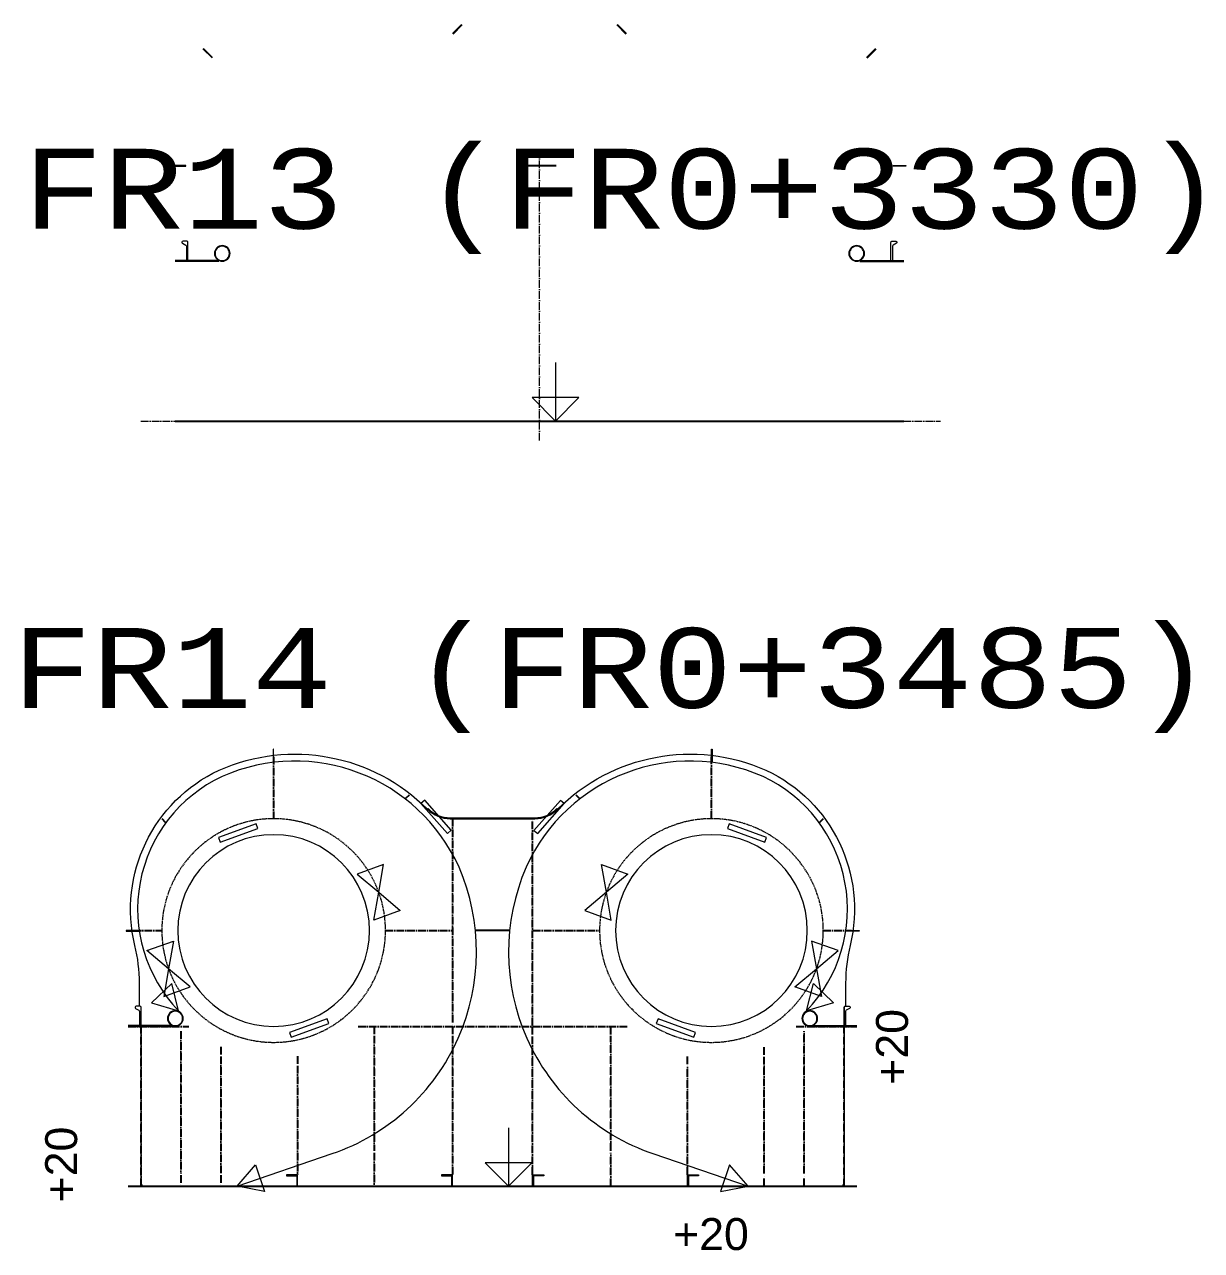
# Model space of a CAD drawing. Header units: inches. Extents: x -13175 to 44880, y -10439 to 22675.
# Drawn here: x 11385 to 15068, y -6380 to -2543 of the extents above; entities that cross this region are included whole.
import ezdxf

# ---------------------------------------------------------------- set-up
doc = ezdxf.new("R2010")
doc.units = ezdxf.units.IN
doc.header["$MEASUREMENT"] = 0
doc.linetypes.add('Dashed_dotted', pattern=[34, 24, -5, 0, -5])
doc.linetypes.add('Short_dashed', pattern=[5, 3.75, -1.25])
doc.layers.get('0').update_dxf_attribs({"linetype": 'CONTINUOUS'})
doc.styles.add('Style_ARIAL', font='ARIAL')
doc.styles.add('Style_Courier_New', font='Courier New')

msp = doc.modelspace()

# ---------------------------------------------------------------- linework, layer by layer
at = {"color": 3, "lineweight": 0}
for p, q in [((12753.09087, -2542.78436), (12724.79192, -2571.08407)), ((12754.50536, -2544.19809), (12726.20488, -2572.49856)), ((13239.07872, -2544.19809), (13267.3792, -2572.49856)), ((13240.49321, -2542.78436), (13268.79369, -2571.08407)), ((11972.07585, -2647.19873), (11943.77538, -2618.89825)), ((11973.49034, -2645.78424), (11945.18987, -2617.48452)), ((14020.09374, -2645.78424), (14048.39421, -2617.48452)), ((14022.21624, -2647.90521), (14050.51519, -2619.60549)), ((13048.79247, -2984.0838), (12944.79161, -2984.0838)), ((13048.79247, -2986.08422), (12944.79161, -2986.08422)), ((11993.79216, -3281.08392), (11856.79265, -3281.08392)), ((11993.79216, -3284.0838), (11856.79265, -3284.0838)), ((13999.79192, -3281.08392), (14136.79143, -3281.08392)), ((13999.79192, -3284.0838), (14136.79143, -3284.0838)), ((14136.79143, -3784.0838), (11856.79265, -3784.0838)), ((14136.79143, -3786.08346), (11856.79265, -3786.08346)), ((11846.96599, -5675.55871), (11709.96648, -5675.55871)), ((11846.96599, -5678.55859), (11709.96648, -5678.55859)), ((13852.96575, -5675.55871), (13989.96526, -5675.55871)), ((13852.96575, -5678.55859), (13989.96526, -5678.55859)), ((13989.96678, -6178.55859), (11709.96648, -6178.55859)), ((13989.96678, -6180.55902), (11709.96648, -6180.55902)), ((13949.96587, -6178.55859), (11749.96587, -6178.55859))]:
    msp.add_line(p, q, dxfattribs=at)
at = {"color": 1, "linetype": 'Dashed_dotted', "lineweight": 0}
for p, q in [((12996.79204, -3844.55819), (12996.79204, -2931.77209)), ((11749.28991, -3784.0838), (14252.17992, -3784.0838))]:
    msp.add_line(p, q, dxfattribs=at)
at = {"color": 6, "lineweight": 0}
for p, q in [((13046.79204, -3601.10955), (13046.79204, -3784.0838)), ((13046.79204, -3784.0838), (12973.8947, -3710.69818)), ((13120.17766, -3710.69818), (12973.8947, -3710.69818)), ((13120.17766, -3710.69818), (13046.79204, -3784.0838)), ((12109.89782, -5044.43612), (11992.43261, -5087.17828)), ((11997.77471, -5101.86181), (12115.23992, -5059.11965)), ((12115.23992, -5059.11965), (12109.89782, -5044.43612)), ((13590.03545, -5044.43536), (13584.69335, -5059.11889)), ((13584.69335, -5059.11889), (13702.15856, -5101.86105)), ((13707.50066, -5087.17828), (13590.03545, -5044.43536)), ((11992.43261, -5087.17828), (11997.77471, -5101.86181)), ((13702.15856, -5101.86105), (13707.50066, -5087.17828)), ((12509.14098, -5172.09115), (12426.38799, -5202.2059)), ((12493.86388, -5258.86788), (12509.14098, -5172.09115)), ((13206.06786, -5258.86941), (13190.79076, -5172.09268)), ((13190.79076, -5172.09268), (13273.54375, -5202.20742)), ((12426.38799, -5202.2059), (12493.86388, -5258.86788)), ((13273.54375, -5202.20742), (13206.06786, -5258.86941)), ((12478.58678, -5345.64538), (12493.86388, -5258.86865)), ((12493.86388, -5258.86865), (12561.3413, -5315.53064)), ((13206.06786, -5258.86865), (13138.59044, -5315.53064)), ((13221.34496, -5345.64538), (13206.06786, -5258.86865)), ((12561.3413, -5315.53064), (12478.58678, -5345.64538)), ((13138.59044, -5315.53064), (13221.34496, -5345.64538)), ((11768.5877, -5441.55908), (11851.34221, -5411.45043)), ((11836.05901, -5498.22564), (11768.5877, -5441.55908)), ((11851.34221, -5411.45043), (11836.05901, -5498.22564)), ((13931.34404, -5441.55908), (13848.58953, -5411.45043)), ((13848.58953, -5411.45043), (13863.87273, -5498.22564)), ((13863.87273, -5498.22564), (13931.34404, -5441.55908)), ((11836.05901, -5498.22564), (11820.77581, -5585.00085)), ((11903.53185, -5554.89221), (11836.05901, -5498.22564)), ((13796.39989, -5554.89221), (13863.87273, -5498.22564)), ((13863.87273, -5498.22564), (13879.15593, -5585.00085)), ((11820.77581, -5585.00085), (11903.53185, -5554.89221)), ((13879.15593, -5585.00085), (13796.39989, -5554.89221)), ((12332.15734, -5655.25537), (12214.69213, -5697.99676)), ((12220.03423, -5712.68029), (12337.49944, -5669.93737)), ((12337.49944, -5669.93737), (12332.15734, -5655.25537)), ((13367.77288, -5655.25384), (13362.43077, -5669.93737)), ((13362.43077, -5669.93737), (13479.89598, -5712.68029)), ((13485.23809, -5697.99676), (13367.77288, -5655.25384)), ((12214.69213, -5697.99676), (12220.03423, -5712.68029)), ((13479.89598, -5712.68029), (13485.23809, -5697.99676)), ((12899.96587, -5995.58435), (12899.96587, -6178.56012)), ((12899.96587, -6178.56012), (12827.06853, -6105.1745)), ((12973.35149, -6105.1745), (12827.06853, -6105.1745)), ((12973.35149, -6105.1745), (12899.96587, -6178.56012))]:
    msp.add_line(p, q, dxfattribs=at)
at = {"color": 3, "linetype": 'Dashed_dotted', "lineweight": 25}
for p, q in [((12164.96678, -4835.15878), (12164.96678, -5028.55859)), ((13534.96648, -5028.55859), (13534.96648, -4835.15878)), ((12724.96587, -5028.55859), (12724.96587, -5675.55871)), ((12974.96587, -5675.55871), (12974.96587, -5028.55859)), ((11726.9663, -5378.55859), (11814.96678, -5378.55859)), ((12514.96678, -5378.55859), (12723.46593, -5378.55859)), ((12976.46581, -5378.55859), (13184.96648, -5378.55859)), ((13884.96648, -5378.55859), (13972.96544, -5378.55859)), ((11709.96648, -5678.55859), (11899.96587, -5678.55859)), ((11749.96587, -6178.55859), (11749.96587, -5678.55859)), ((12428.9652, -5678.55859), (13270.96654, -5678.55859)), ((12479.96617, -5678.55859), (12479.96617, -5704.05908)), ((12724.96587, -5678.55859), (12724.96587, -5704.05908)), ((12974.96587, -5704.05908), (12974.96587, -5678.55859)), ((13219.96556, -5704.05908), (13219.96556, -5678.55859)), ((13799.96587, -5678.55859), (13989.96526, -5678.55859)), ((13949.96587, -6178.55859), (13949.96587, -5678.55859)), ((11874.96587, -5693.55798), (11874.96587, -6138.5592)), ((12479.96617, -5708.55889), (12479.96617, -6068.55798)), ((12724.96587, -5708.55889), (12724.96587, -6143.55798)), ((12974.96587, -6143.55798), (12974.96587, -5708.55889)), ((13219.96556, -6068.55798), (13219.96556, -5708.55889)), ((13824.96587, -6138.5592), (13824.96587, -5693.55798)), ((11999.96587, -5742.55853), (11999.96587, -5768.05902)), ((13699.96587, -5768.05902), (13699.96587, -5742.55853)), ((11999.96587, -5772.55883), (11999.96587, -6138.5592)), ((12239.96678, -5771.55938), (12239.96678, -5797.05835)), ((13459.96648, -5797.05835), (13459.96648, -5771.55938)), ((13699.96587, -6138.5592), (13699.96587, -5772.55883)), ((12239.96678, -5801.55816), (12239.96678, -6143.55798)), ((13459.96648, -6143.55798), (13459.96648, -5801.55816)), ((12479.96617, -6074.55926), (12479.96617, -6178.55859)), ((13219.96556, -6178.55859), (13219.96556, -6074.55926)), ((11874.96587, -6144.55896), (11874.96587, -6178.55859)), ((11999.96587, -6144.55896), (11999.96587, -6178.55859)), ((13699.96587, -6178.55859), (13699.96587, -6144.55896)), ((13824.96587, -6178.55859), (13824.96587, -6144.55896))]:
    msp.add_line(p, q, dxfattribs=at)
at = {"color": 3, "lineweight": 25}
for p, q in [((12588.72319, -4954.80065), (12577.96575, -4965.55886)), ((13121.96752, -4965.55886), (13111.20855, -4954.80065)), ((11826.66417, -5040.25827), (11815.83348, -5029.42834)), ((13884.09825, -5029.42834), (13873.26757, -5040.25827)), ((12901.9663, -5378.55859), (12797.96544, -5378.55859)), ((11846.96599, -5678.55859), (11709.96648, -5678.55859)), ((13989.96526, -5678.55859), (13852.96575, -5678.55859))]:
    msp.add_line(p, q, dxfattribs=at)
at = {"color": 4, "lineweight": 0}
for p, q in [((12637.75731, -4971.0383), (12626.02178, -4981.35324)), ((12626.02178, -4981.35324), (12708.53978, -5075.24514)), ((12720.27684, -5064.9302), (12637.75731, -4971.0383)), ((13062.18816, -4971.07034), (12979.661, -5064.95462)), ((12991.39653, -5075.27032), (13073.92369, -4981.38604)), ((13073.92369, -4981.38604), (13062.18816, -4971.07034)), ((12708.53978, -5075.24514), (12720.27684, -5064.9302)), ((12979.661, -5064.95462), (12991.39653, -5075.27032)), ((11846.09014, -5544.08136), (11782.60747, -5605.11193)), ((11867.2434, -5629.61602), (11846.09014, -5544.08136)), ((13832.68834, -5629.61602), (13853.8416, -5544.08136)), ((13853.8416, -5544.08136), (13917.32427, -5605.11346)), ((11782.60747, -5605.11193), (11867.2434, -5629.61602)), ((13917.32427, -5605.11346), (13832.68834, -5629.61602)), ((12050.26647, -6178.54486), (12108.25902, -6112.20727)), ((12108.25902, -6112.20727), (12136.72429, -6195.54315)), ((13591.67424, -6112.20727), (13563.20897, -6195.54315)), ((13649.66527, -6178.54486), (13591.67424, -6112.20727)), ((12136.72429, -6195.54315), (12050.26647, -6178.54486)), ((13563.20897, -6195.54315), (13649.66527, -6178.54486))]:
    msp.add_line(p, q, dxfattribs=at)
at = {"color": 1, "lineweight": 0}
for points in [[(11889.79131, -2984.0838), (11849.79192, -2984.0838), (11849.79192, -2986.08346), (11889.79131, -2986.08346), (11889.79131, -2984.0838)], [(14103.79277, -2984.0838), (14143.79216, -2984.0838), (14143.79216, -2986.08346), (14103.79277, -2986.08346), (14103.79277, -2984.0838)], [(12164.96526, -4850.55871), (12164.96526, -4810.55856), (12162.96636, -4810.55856), (12162.96636, -4850.55871), (12164.96526, -4850.55871)], [(13534.96648, -4850.55871), (13534.96648, -4810.55856), (13536.96538, -4810.55856), (13536.96538, -4850.55871), (13534.96648, -4850.55871)], [(11742.96514, -5378.55859), (11702.96575, -5378.55859), (11702.96575, -5380.55902), (11742.96514, -5380.55902), (11742.96514, -5378.55859)], [(13956.9666, -5378.55859), (13996.96599, -5378.55859), (13996.96599, -5380.55902), (13956.9666, -5380.55902), (13956.9666, -5378.55859)]]:
    msp.add_lwpolyline(points, dxfattribs=at)
for points in [[(11896.79204, -3281.08392), (11896.79204, -3224.58367, 0.4142153561), (11893.29168, -3221.08407), (11881.29216, -3221.08407, 0.7673574686), (11879.54198, -3227.61483), (11890.04155, -3233.67715, -0.2679376006), (11891.79174, -3236.70831), (11891.79174, -3281.08392)], [(14096.79204, -3281.08392), (14096.79204, -3224.58367, -0.4142153561), (14100.29241, -3221.08407), (14112.29192, -3221.08407, -0.7673574686), (14114.0421, -3227.61483), (14103.54253, -3233.67715, 0.2679376006), (14101.79235, -3236.70831), (14101.79235, -3281.08392)], [(12646.4655, -4999.05877), (12648.5941, -4996.9439, 0.1998943985), (12717.46312, -5025.55871), (12982.46556, -5025.55871, 0.1998868436), (13051.33763, -4996.9439), (13053.46624, -4999.05877)], [(11749.96587, -5675.55871), (11749.96587, -5619.05847, 0.4141702056), (11746.4655, -5615.5581), (11734.46599, -5615.5581, 0.767190218), (11732.71581, -5622.09039), (11743.21538, -5628.15118, -0.2678870261), (11744.96556, -5631.1831), (11744.96556, -5675.55871)], [(13949.96587, -5675.55871), (13949.96587, -5619.05847, -0.4141702056), (13953.46624, -5615.5581), (13965.46575, -5615.5581, -0.767190218), (13967.21593, -5622.09039), (13956.71636, -5628.15118, 0.2678870261), (13954.96617, -5631.1831), (13954.96617, -5675.55871)]]:
    msp.add_lwpolyline(points, format="xyb", dxfattribs=at)
at = {"color": 6, "lineweight": 0}
for points in [[(12021.4655, -3241.75973, 0.4142147601), (11986.81737, -3241.75973, 0.4142147601), (11986.81737, -3276.40786, 0.4142147601), (12021.4655, -3276.40786, 0.4142147601), (12021.4655, -3241.75973), (12020.05254, -3241.75973), (12020.05254, -3243.17422, 0.4142021835), (11988.23186, -3243.17422, 0.4142220616), (11988.23186, -3274.99337, 0.4142021835), (12020.05254, -3274.99337, 0.4142220616), (12020.05254, -3243.17422, 0.4142220616)], [(14006.76671, -3241.75973, 0.4142147601), (13972.11858, -3241.75973, 0.4142147601), (13972.11858, -3276.40786, 0.4142147601), (14006.76671, -3276.40786, 0.4142147601), (14006.76671, -3241.75973), (14005.35222, -3241.75973), (14005.35222, -3243.17422, 0.4142021835), (13973.53154, -3243.17422, 0.4142220616), (13973.53154, -3274.99337, 0.4142021835), (14005.35222, -3274.99337, 0.4142220616), (14005.35222, -3243.17422, 0.4142220616)], [(11874.63933, -5636.23376, 0.4142147601), (11839.9912, -5636.23376, 0.4141964912), (11839.9912, -5670.88342, 0.4142147601), (11874.63933, -5670.88342, 0.4141964912), (11874.63933, -5636.23376), (11873.22637, -5636.23376), (11873.22637, -5637.64825, 0.4142021835), (11841.40569, -5637.64825, 0.4142021835), (11841.40569, -5669.46893, 0.4142021835), (11873.22637, -5669.46893, 0.4142021835), (11873.22637, -5637.64825, 0.4142021835)], [(13859.94054, -5636.23376, 0.4142147601), (13825.29241, -5636.23376, 0.4141964912), (13825.29241, -5670.88342, 0.4142147601), (13859.94054, -5670.88342, 0.4141964912), (13859.94054, -5636.23376), (13858.52605, -5636.23376), (13858.52605, -5637.64825, 0.4142021835), (13826.70537, -5637.64825, 0.4142021835), (13826.70537, -5669.46893, 0.4142021835), (13858.52605, -5669.46893, 0.4142021835), (13858.52605, -5637.64825, 0.4142021835)]]:
    msp.add_lwpolyline(points, format="xyb", dxfattribs=at)
at = {"color": 3, "lineweight": 0}
for points in [[(11744.96556, -5615.5581), (11744.96556, -5543.1582, 0.0595928319), (11730.86644, -5425.25811, -0.3570033908), (11994.26519, -4876.75882), (11994.66649, -4876.55892, -0.310931325), (12646.4655, -4999.05877, 0.1998903602), (12717.46617, -5028.55859), (12982.46556, -5028.55859, 0.1998903602), (13053.46624, -4999.05877, -0.3108667731), (13705.26525, -4876.55892), (13705.66655, -4876.75882, -0.3570033908), (13969.0653, -5425.25811, 0.0595928319), (13954.96617, -5543.1582), (13954.96617, -5615.5581)], [(12464.96526, -5378.55859, 1), (11864.96526, -5378.55859, 1), (12464.96526, -5378.55859, 1)], [(13834.96648, -5378.55859, 1), (13234.96648, -5378.55859, 1), (13834.96648, -5378.55859, 1)], [(11749.96587, -6178.55859), (11749.96587, -5619.05847, 0.4141702056), (11746.4655, -5615.5581), (11744.96556, -5615.5581)], [(13954.96617, -5615.5581), (13953.46624, -5615.5581, 0.4141702056), (13949.96587, -5619.05847), (13949.96587, -6178.55859)]]:
    msp.add_lwpolyline(points, format="xyb", dxfattribs=at)
at = {"color": 4, "lineweight": 0}
for points in [[(12050.26647, -6178.54486), (12347.96544, -6076.85876, 0.4374468327), (12744.96556, -5180.45831, 0.412701875), (12003.56542, -4896.65856, 0.5140189528), (11867.2434, -5629.61602, 0.5140189528)], [(13832.68834, -5629.61602, 0.5140189528), (13696.36632, -4896.65856, 0.4125984609), (12954.96617, -5180.45831, 0.4374468327), (13351.9663, -6076.85876), (13649.66527, -6178.54486)]]:
    msp.add_lwpolyline(points, format="xyb", dxfattribs=at)
at = {"color": 6, "linetype": 'Short_dashed', "lineweight": 0}
for points in [[(11836.05901, -5498.22564, -0.0874587744), (11814.96526, -5378.55859, -0.4142135382), (12164.96526, -5028.55859, -0.3153134286), (12493.86388, -5258.86865, -0.3153134286)], [(13206.06786, -5258.86865, -0.3153134286), (13534.96648, -5028.55859, -0.4142135382), (13884.96648, -5378.55859, -0.0874587744), (13863.87273, -5498.22564, -0.0874587744)], [(12493.86388, -5258.86865, -0.0874752402), (12514.96526, -5378.55859, -0.4142135382), (12164.96526, -5728.55859, -0.3153318465), (11836.05901, -5498.22564, -0.3153318465)], [(13863.87273, -5498.22564, -0.3153318465), (13534.96648, -5728.55859, -0.4142135382), (13184.96648, -5378.55859, -0.0874752402), (13206.06786, -5258.86865, -0.0874752402)]]:
    msp.add_lwpolyline(points, format="xyb", dxfattribs=at)
at = {"color": 5, "lineweight": 0}
for points in [[(12239.96678, -6178.55859), (12239.96678, -6143.55798), (12204.96617, -6143.55798), (12204.96617, -6146.55938), (12236.96538, -6146.55938), (12236.96538, -6178.55859)], [(12724.96587, -6178.55859), (12724.96587, -6143.55798), (12689.96678, -6143.55798), (12689.96678, -6146.55938), (12721.96599, -6146.55938), (12721.96599, -6178.55859)], [(12974.96587, -6178.55859), (12974.96587, -6143.55798), (13009.96648, -6143.55798), (13009.96648, -6146.55938), (12977.96575, -6146.55938), (12977.96575, -6178.55859)], [(13459.96648, -6178.55859), (13459.96648, -6143.55798), (13494.96556, -6143.55798), (13494.96556, -6146.55938), (13462.96636, -6146.55938), (13462.96636, -6178.55859)]]:
    msp.add_lwpolyline(points, dxfattribs=at)
at = {"color": 3, "lineweight": 0}
for centre, start, end in [((11749.96587, -6178.55859), 0.00247237, 89.99752808), ((13949.96587, -6178.55859), 90.00247192, 179.99752808)]:
    msp.add_arc(centre, 5.00052, start, end, dxfattribs=at)

# ---------------------------------------------------------------- texts
at = {"color": 7, "lineweight": 0, "style": 'Style_Courier_New'}
for s, p in [('FR13 (FR0+3330)', (11380.53075, -3181.77133)), ('FR14 (FR0+3485)', (11345.76818, -4681.6546))]:
    msp.add_text(s, height=250, dxfattribs=at).set_placement(p)
at = {"color": 3, "lineweight": 0, "style": 'Style_ARIAL'}
for p in [(14149.96587, -5861.19866), (11549.96587, -6229.42224)]:
    msp.add_text('+20', height=100, rotation=90, dxfattribs=at).set_placement(p)
msp.add_text('+20', height=100, dxfattribs=at).set_placement((13414.96526, -6378.55859))

doc.saveas('drawing.dxf')
